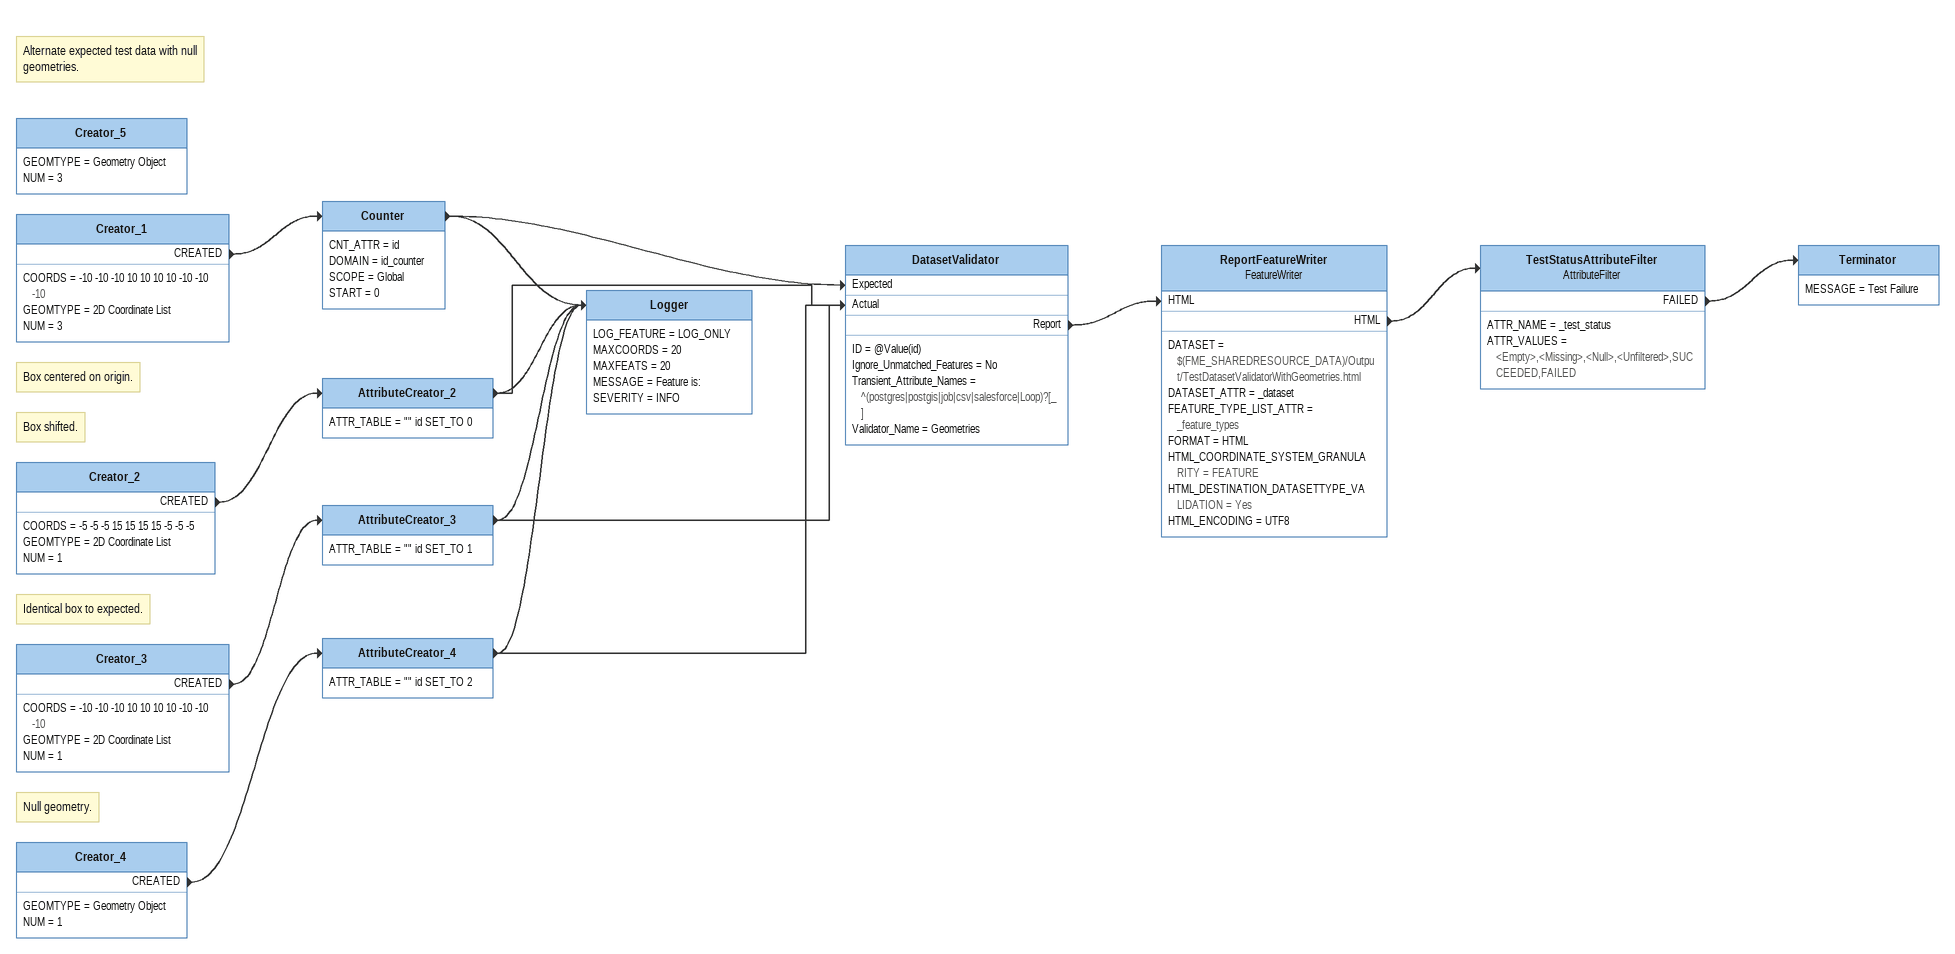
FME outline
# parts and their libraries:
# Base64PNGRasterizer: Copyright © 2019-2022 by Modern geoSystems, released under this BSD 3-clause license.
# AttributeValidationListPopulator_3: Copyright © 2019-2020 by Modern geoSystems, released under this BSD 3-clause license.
Note: Alternate expected test data with null geometries.
Creator_5
    GEOMTYPE = Geometry Object
    NUM = 3
Note: Box centered on origin.
Creator_1
    COORDS = -10 -10 -10 10 10 10 10 -10 -10 -10
    GEOMTYPE = 2D Coordinate List
    NUM = 3
    CREATED -> Counter
Counter
    CNT_ATTR = id
    DOMAIN = id_counter
    SCOPE = Global
    START = 0
    -> Logger
    -> DatasetValidator [Expected]
Note: Box shifted.
Creator_2
    COORDS = -5 -5 -5 15 15 15 15 -5 -5 -5
    GEOMTYPE = 2D Coordinate List
    NUM = 1
    CREATED -> AttributeCreator_2
AttributeCreator_2
    ATTR_TABLE = "" id SET_TO 0
    -> Logger
    -> DatasetValidator [Actual]
Note: Identical box to expected.
Creator_3
    COORDS = -10 -10 -10 10 10 10 10 -10 -10 -10
    GEOMTYPE = 2D Coordinate List
    NUM = 1
    CREATED -> AttributeCreator_3
AttributeCreator_3
    ATTR_TABLE = "" id SET_TO 1
    -> Logger
    -> DatasetValidator [Actual]
Note: Null geometry.
Creator_4
    GEOMTYPE = Geometry Object
    NUM = 1
    CREATED -> AttributeCreator_4
AttributeCreator_4
    ATTR_TABLE = "" id SET_TO 2
    -> Logger
    -> DatasetValidator [Actual]
DatasetValidator
    ID = @Value(id)
    Ignore_Unmatched_Features = No
    Transient_Attribute_Names = ^(postgres|postgis|job|csv|salesforce|Loop)?[_ ]
    Validator_Name = Geometries
    Report -> ReportFeatureWriter [HTML]
ReportFeatureWriter: FeatureWriter
    DATASET = $(FME_SHAREDRESOURCE_DATA)/Output/TestDatasetValidatorWithGeometries.html
    DATASET_ATTR = _dataset
    FEATURE_TYPE_LIST_ATTR = _feature_types
    FORMAT = HTML
    HTML_COORDINATE_SYSTEM_GRANULARITY = FEATURE
    HTML_DESTINATION_DATASETTYPE_VALIDATION = Yes
    HTML_ENCODING = UTF8
    HTML -> TestStatusAttributeFilter
TestStatusAttributeFilter: AttributeFilter
    ATTR_NAME = _test_status
    ATTR_VALUES = <Empty>,<Missing>,<Null>,<Unfiltered>,SUCCEEDED,FAILED
    FAILED -> Terminator
Terminator
    MESSAGE = Test Failure
Logger
    LOG_FEATURE = LOG_ONLY
    MAXCOORDS = 20
    MAXFEATS = 20
    MESSAGE = Feature is:
    SEVERITY = INFO
